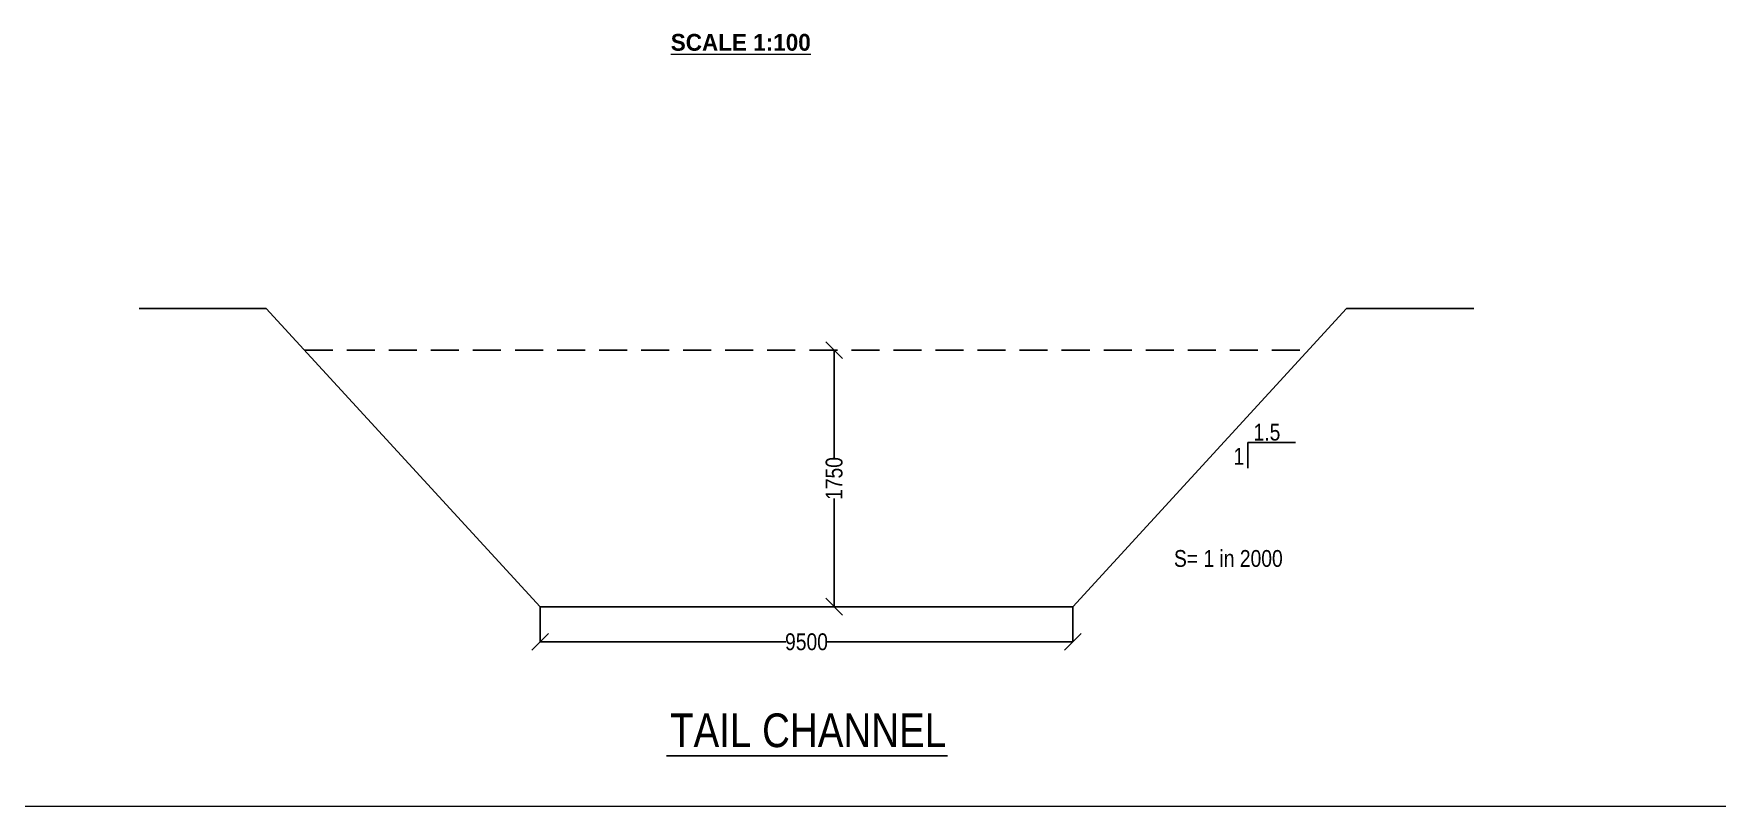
# Model space of a CAD drawing. Header units: inches. Extents: x -125809 to -33371, y 444176 to 501351.
# Drawn here: x -94381 to -64351, y 444176 to 457960 of the extents above; entities that cross this region are included whole.
import ezdxf
from ezdxf.enums import TextEntityAlignment as Align

# ---------------------------------------------------------------- set-up
doc = ezdxf.new("R2010")
doc.units = ezdxf.units.IN
doc.header["$LTSCALE"] = 1000
doc.header["$MEASUREMENT"] = 0
doc.linetypes.add('DASHED', pattern=[0.75, 0.5, -0.25])
doc.layers.add('STEEL', color=5, linetype='Continuous')
doc.styles.add('ARIAL NARROW', font='ARIALN.TTF')
doc.styles.add('CITYBLUEPR', font='cityb___.ttf')
doc.dimstyles.new('STANDARD$0', dxfattribs={"dimscale": 88.888889, "dimtxt": 0.02, "dimasz": 0.02, "dimexe": 0.05, "dimexo": 0.1, "dimgap": 0.002, "dimtad": 2, "dimdec": 0, "dimzin": 1, "dimdsep": 46, "dimtxsty": 'Standard', "dimblk": 'OBLIQUE', "dimcen": 0.09, "dimadec": 0, "dimazin": 0, "dimtfac": 1, "dimtdec": 4, "dimtofl": 0, "dimtmove": 0, "dimatfit": 3, "dimfxl": 1, "dimtolj": 1, "dimtzin": 1, "dimarcsym": 0})

# ---------------------------------------------------------------- blocks, each defined once
blk = doc.blocks.new('_Oblique')
at = {"color": 0, "linetype": 'ByBlock', "lineweight": -2}
blk.add_line((-0.5, -0.5), (0.5, 0.5), dxfattribs=at)
blk = doc.blocks.new('*D114')
at = {"layer": 'Defpoints', "color": 0, "transparency": 16777216}
for p in [(-80103, 452313), (-80103, 447738), (-80103, 447738)]:
    blk.add_point(p, dxfattribs=at)
at = {"layer": 'STEEL', "color": 0, "lineweight": -2, "transparency": 16777216}
for p, q in [((-80103, 452313), (-80104, 452313)), ((-80103, 452313), (-80103, 450381)), ((-80103, 447738), (-80103, 449669)), ((-80103, 447738), (-80104, 447738))]:
    blk.add_line(p, q, dxfattribs=at)
at = {"layer": 'STEEL', "color": 0, "lineweight": -2, "transparency": 16777216, "xscale": 300, "yscale": 300, "zscale": 300}
for p, rotation in [((-80103, 452313), 90), ((-80103, 447738), 270)]:
    blk.add_blockref('_Oblique', p, dxfattribs=dict(at, rotation=rotation))
at = {"layer": 'STEEL', "color": 0, "lineweight": 13, "transparency": 16777216, "insert": (-80103, 450025), "char_height": 300, "attachment_point": 5, "rotation": 90, "style": 'ARIAL NARROW'}
blk.add_mtext('\\A1;1750', dxfattribs=at)
blk = doc.blocks.new('*D115')
at = {"layer": 'Defpoints', "color": 0, "transparency": 16777216}
for p in [(-85347, 447738), (-75847, 447738), (-75847, 447110)]:
    blk.add_point(p, dxfattribs=at)
at = {"layer": 'STEEL', "color": 0, "lineweight": -2, "transparency": 16777216}
for p, q in [((-85347, 447737), (-85347, 447109)), ((-75847, 447737), (-75847, 447109)), ((-85347, 447110), (-80965, 447110)), ((-75847, 447110), (-80229, 447110))]:
    blk.add_line(p, q, dxfattribs=at)
at = {"layer": 'STEEL', "color": 0, "lineweight": -2, "transparency": 16777216, "xscale": 300, "yscale": 300, "zscale": 300, "rotation": 180}
blk.add_blockref('_Oblique', (-85347, 447110), dxfattribs=at)
at = {"layer": 'STEEL', "color": 0, "lineweight": -2, "transparency": 16777216, "xscale": 300, "yscale": 300, "zscale": 300}
blk.add_blockref('_Oblique', (-75847, 447110), dxfattribs=at)
at = {"layer": 'STEEL', "color": 0, "lineweight": 13, "transparency": 16777216, "insert": (-80597, 447110), "char_height": 300, "attachment_point": 5, "style": 'ARIAL NARROW'}
blk.add_mtext('\\A1;9500', dxfattribs=at)

msp = doc.modelspace()

# ---------------------------------------------------------------- linework, layer by layer
for p, q in [((-90231.5, 453060), (-92502.2, 453060)), ((-85347, 447737.5), (-90231.5, 453060)), ((-75847, 447737.5), (-70962.5, 453060)), ((-70962.5, 453060), (-68691.8, 453060)), ((-72724.5, 450664.5), (-71876.5, 450664.5)), ((-72724.5, 450664.5), (-72724.5, 450207.5)), ((-85347, 447737.5), (-75847, 447737.5)), ((-83093, 445077.5), (-78080.5, 445077.5))]:
    msp.add_line(p, q)
at = {"linetype": 'DASHED'}
msp.add_line((-89545.9, 452312.9), (-71648.1, 452312.9), dxfattribs=at)
at = {"layer": 'STEEL', "color": 7, "lineweight": 13}
msp.add_line((-125809.4, 444176.3), (-53171.2, 444176.3), dxfattribs=at)

# ---------------------------------------------------------------- texts
at = {"layer": 'STEEL', "color": 7, "lineweight": 13, "style": 'CITYBLUEPR'}
msp.add_text('%%USCALE 1:100', height=300, rotation=360, dxfattribs=at).set_placement((-81769.4, 457805.4), align=Align.MIDDLE)
at = {"layer": 'STEEL', "color": 7, "lineweight": 13, "style": 'ARIAL NARROW'}
for s, height, p in [('1.5', 300, (-72622.4, 450701.8)), ('1', 300, (-72981.9, 450269.3)), ('S= 1 in 2000', 300, (-74042.4, 448448.3)), ('TAIL CHANNEL', 600, (-83030.9, 445232.8))]:
    msp.add_text(s, height=height, dxfattribs=at).set_placement(p)

# ---------------------------------------------------------------- dimensions: what is measured, and where the dimension line sits
at = {"layer": 'STEEL', "color": 7, "lineweight": 13}
dim = msp.add_linear_dim(base=(-80102.5, 447737.5), p1=(-80102.5, 452312.9), p2=(-80102.5, 447737.5), angle=90, text='1750', dimstyle='STANDARD$0', override={"dimscale": 1, "dimtxt": 300, "dimasz": 300, "dimexe": 1.25, "dimexo": 0.625, "dimgap": 0.625, "dimtad": 0, "dimlfac": 0.5, "dimzin": 8, "dimtxsty": 'ARIAL NARROW', "dimcen": 2.5, "dimtdec": 0, "dimtofl": 1, "dimtzin": 0}, dxfattribs=at)
dim.commit()
dim.dimension.update_dxf_attribs({"geometry": '*D114', "text_midpoint": (-80102.5, 450025.2)})
dim = msp.add_linear_dim(base=(-75847, 447110.5), p1=(-85347, 447737.5), p2=(-75847, 447737.5), text='9500', dimstyle='STANDARD$0', override={"dimscale": 1, "dimtxt": 300, "dimasz": 300, "dimexe": 1.25, "dimexo": 0.625, "dimgap": 0.625, "dimtad": 0, "dimlfac": 0.5, "dimzin": 8, "dimtxsty": 'ARIAL NARROW', "dimcen": 2.5, "dimtdec": 0, "dimtofl": 1, "dimtzin": 0}, dxfattribs=at)
dim.commit()
dim.dimension.update_dxf_attribs({"geometry": '*D115', "text_midpoint": (-80597, 447110.5)})

doc.saveas('drawing.dxf')
